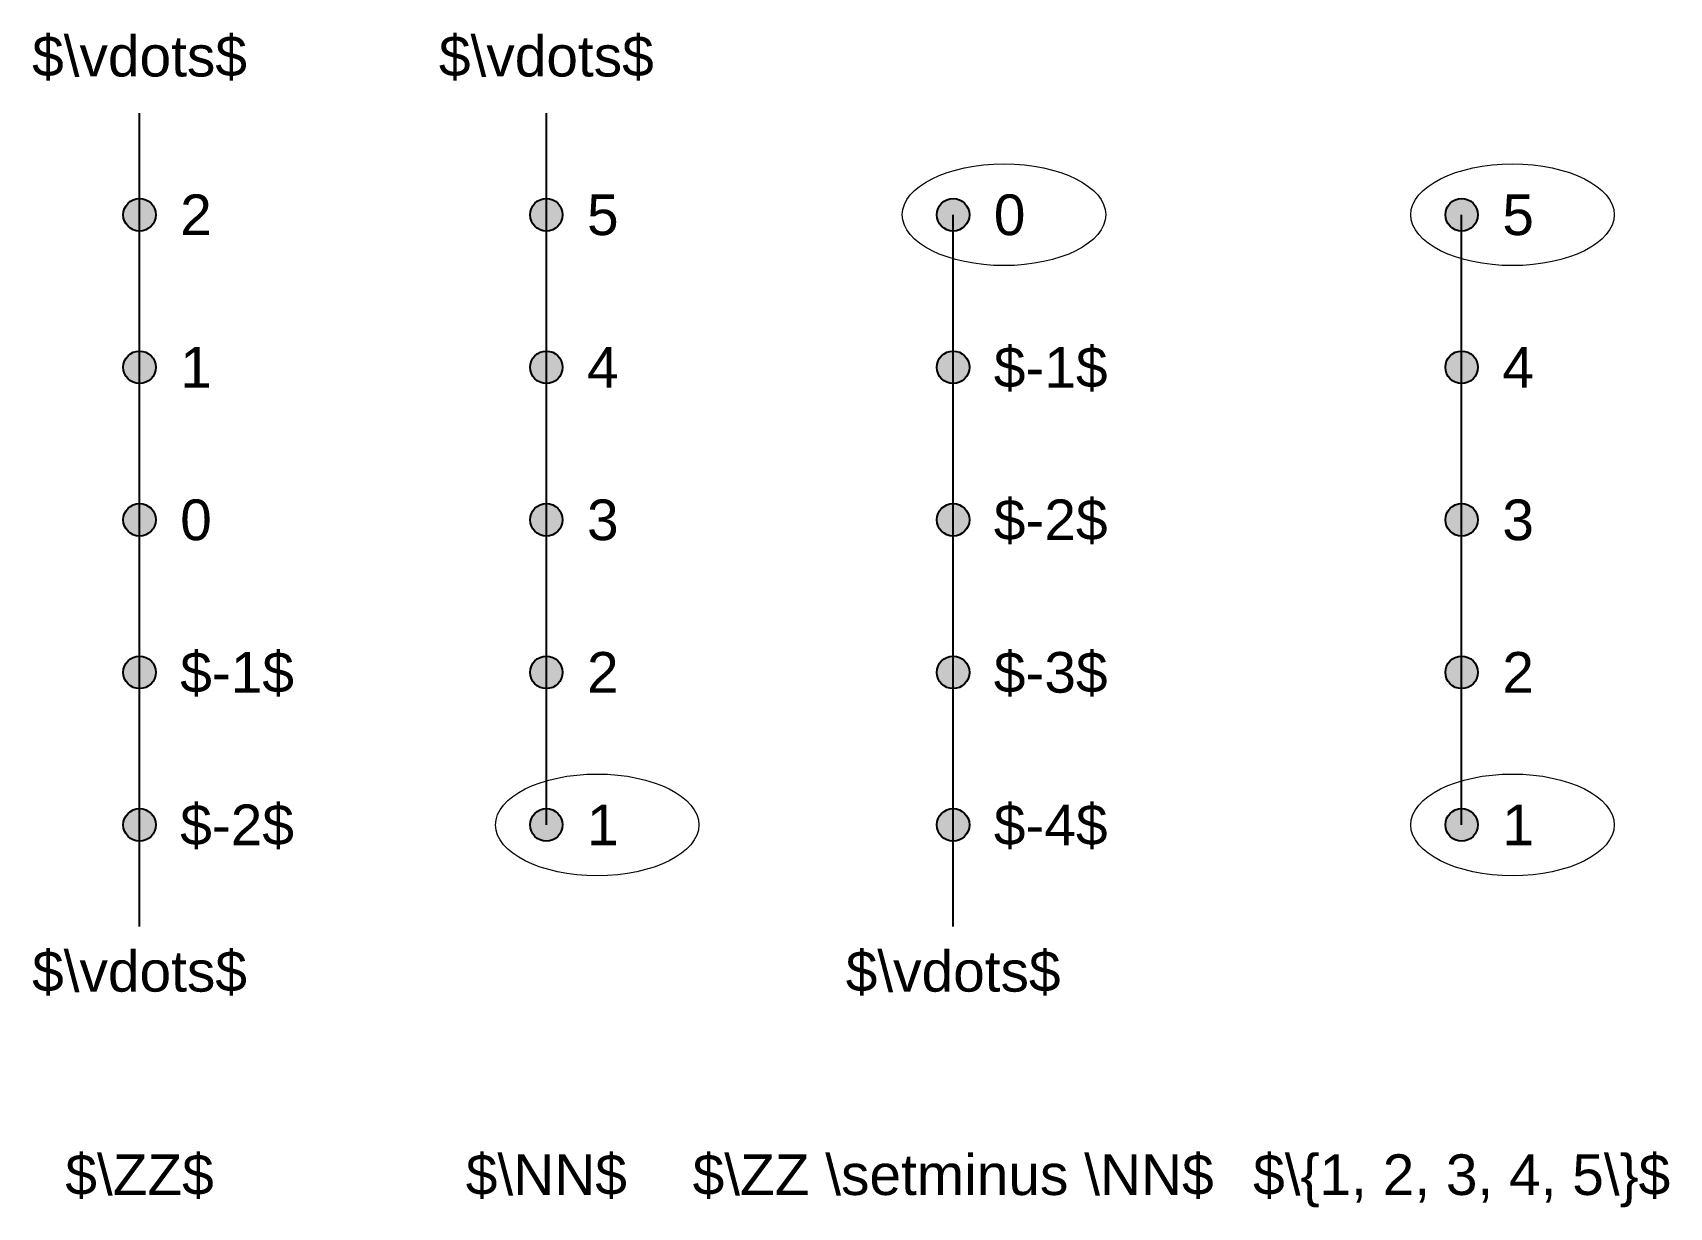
# Model space of a CAD drawing. Header units: inches. Extents: x 47 to 852, y 62 to 640.
import ezdxf
from ezdxf.enums import TextEntityAlignment as Align

# ---------------------------------------------------------------- set-up
doc = ezdxf.new("R2010")
doc.units = ezdxf.units.IN
doc.header["$MEASUREMENT"] = 0
doc.styles.get("Standard").update_dxf_attribs({"font": 'arial.ttf'})

msp = doc.modelspace()

# ---------------------------------------------------------------- hatches: boundary and pattern name
h = msp.add_hatch(color=255)
edge = h.paths.add_edge_path()
edge.add_arc((100, 550), 8, 0, 360)
h = msp.add_hatch(color=255)
edge = h.paths.add_edge_path()
edge.add_arc((300, 550), 8, 0, 360)
h = msp.add_hatch(color=255)
edge = h.paths.add_edge_path()
edge.add_arc((500, 550), 8, 0, 360)
h = msp.add_hatch(color=255)
edge = h.paths.add_edge_path()
edge.add_arc((750, 550), 8, 0, 360)
h = msp.add_hatch(color=255)
edge = h.paths.add_edge_path()
edge.add_arc((100, 475), 8, 0, 360)
h = msp.add_hatch(color=255)
edge = h.paths.add_edge_path()
edge.add_arc((300, 475), 8, 0, 360)
h = msp.add_hatch(color=255)
edge = h.paths.add_edge_path()
edge.add_arc((500, 475), 8, 0, 360)
h = msp.add_hatch(color=255)
edge = h.paths.add_edge_path()
edge.add_arc((750, 475), 8, 0, 360)
h = msp.add_hatch(color=255)
edge = h.paths.add_edge_path()
edge.add_arc((100, 400), 8, 0, 360)
h = msp.add_hatch(color=255)
edge = h.paths.add_edge_path()
edge.add_arc((300, 400), 8, 0, 360)
h = msp.add_hatch(color=255)
edge = h.paths.add_edge_path()
edge.add_arc((500, 400), 8, 0, 360)
h = msp.add_hatch(color=255)
edge = h.paths.add_edge_path()
edge.add_arc((750, 400), 8, 0, 360)
h = msp.add_hatch(color=255)
edge = h.paths.add_edge_path()
edge.add_arc((100, 325), 8, 0, 360)
h = msp.add_hatch(color=255)
edge = h.paths.add_edge_path()
edge.add_arc((300, 325), 8, 0, 360)
h = msp.add_hatch(color=255)
edge = h.paths.add_edge_path()
edge.add_arc((500, 325), 8, 0, 360)
h = msp.add_hatch(color=255)
edge = h.paths.add_edge_path()
edge.add_arc((750, 325), 8, 0, 360)
h = msp.add_hatch(color=255)
edge = h.paths.add_edge_path()
edge.add_arc((100, 250), 8, 0, 360)
h = msp.add_hatch(color=255)
edge = h.paths.add_edge_path()
edge.add_arc((300, 250), 8, 0, 360)
h = msp.add_hatch(color=255)
edge = h.paths.add_edge_path()
edge.add_arc((500, 250), 8, 0, 360)
h = msp.add_hatch(color=255)
edge = h.paths.add_edge_path()
edge.add_arc((750, 250), 8, 0, 360)

# ---------------------------------------------------------------- linework, layer by layer
for p, q in [((100, 200), (100, 600)), ((300, 250), (300, 600)), ((500, 200), (500, 550)), ((750, 250), (750, 550))]:
    msp.add_line(p, q)
for centre in [(100, 550), (300, 550), (500, 550), (750, 550), (100, 475), (300, 475), (500, 475), (750, 475), (100, 400), (300, 400), (500, 400), (750, 400), (100, 325), (300, 325), (500, 325), (750, 325), (100, 250), (300, 250), (500, 250), (750, 250)]:
    msp.add_circle(centre, 8)
at = {"color": 253, "lineweight": 0}
for centre in [(525, 550), (775, 550), (325, 250), (775, 250)]:
    msp.add_ellipse(centre, major_axis=(50, 0), ratio=0.5, dxfattribs=at)

# ---------------------------------------------------------------- texts
for p in [(100, 612), (300, 612)]:
    msp.add_text('$\\vdots$', height=20).set_placement(p, align=Align.BOTTOM_CENTER)
for s, p in [('2', (120, 550)), ('5', (320, 550)), ('0', (520, 550)), ('5', (770, 550)), ('1', (120, 475)), ('4', (320, 475)), ('$-1$', (520, 475)), ('4', (770, 475)), ('$-2$', (520, 400)), ('0', (120, 400)), ('3', (320, 400)), ('3', (770, 400)), ('$-1$', (120, 325)), ('2', (320, 325)), ('$-3$', (520, 325)), ('2', (770, 325)), ('$-2$', (120, 250)), ('1', (320, 250)), ('$-4$', (520, 250)), ('1', (770, 250))]:
    msp.add_text(s, height=20).set_placement(p, align=Align.MIDDLE_LEFT)
for s, p in [('$\\vdots$', (100, 188)), ('$\\vdots$', (500, 188)), ('$\\ZZ$', (100, 88)), ('$\\NN$', (300, 88)), ('$\\ZZ \\setminus \\NN$', (500, 88)), ('$\\{1, 2, 3, 4, 5\\}$', (750, 88))]:
    msp.add_text(s, height=20).set_placement(p, align=Align.TOP_CENTER)

doc.saveas('drawing.dxf')
